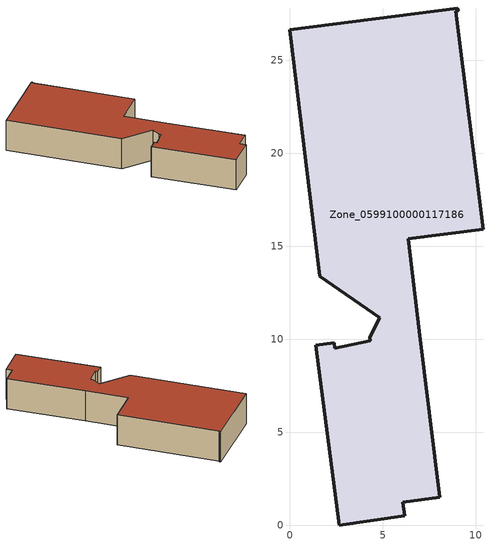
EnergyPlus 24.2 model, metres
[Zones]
Zone_0599100000117186
 floor ground (C_G): 1.38,9.68 2.39,9.81 2.43,9.5 4.32,9.9 4.3,10.09 4.84,11.14 1.6,13.39 0,26.63 9.03,27.81 9.05,27.66 8.93,27.64 10.4,15.92 6.36,15.39 6.96,10.42 8.07,1.49 6.08,1.22 6.19,0.49 2.65,0 z0
 wall outside (C_F): 6.36,15.39 10.4,15.92 8.93,27.64 9.05,27.66 9.03,27.81 0,26.63 1.6,13.39 4.84,11.14 4.3,10.09 4.32,9.9 2.43,9.5 2.39,9.81 1.38,9.68 2.65,0 6.19,0.49 6.08,1.22 8.07,1.49 6.96,10.42 6.36,15.39 z0:3.75
 roof outside (C_R): 2.39,9.81 1.38,9.68 2.65,0 6.19,0.49 6.08,1.22 8.07,1.49 6.96,10.42 6.36,15.39 10.4,15.92 8.93,27.64 9.05,27.66 9.03,27.81 0,26.63 1.6,13.39 4.84,11.14 4.3,10.09 4.32,9.9 2.43,9.5 z3.75
[BUILDING]
Pand.0599100000117186: North Axis=0; Terrain=City; Loads Convergence Tolerance Value=0.04; Temperature Convergence Tolerance Value=0.4; Solar Distribution=FullExterior; Maximum Number of Warmup Days=25; Minimum Number of Warmup Days=1
[Site:Location]
Rotterdam.The.Hague.AP_ZH_NLD Design_Conditions: Latitude=51.96; Longitude=4.45; Time Zone=1; Elevation=-4.5
[SITE:GROUNDTEMPERATURE:BUILDINGSURFACE]
18, 18, 18, 18, 18, 18, 18, 18, 18, 18, 18, 18
[MATERIAL] Thermal Absorptance=0.9; Solar Absorptance=0.7; Visible Absorptance=0.7
Name | Roughness | Thickness | Conductivity | Density | Specific Heat
G.D.1965 | MediumSmooth | 0.15 | 1 | 540 | 1210
F.D.1965 | Rough | 0.3 | 0.857143 | 1920 | 840
R.D.1965 | MediumRough | 0.2 | 0.08 | 1500 | 1000
[CONSTRUCTION]
C_G: G.D.1965
C_F: F.D.1965
C_R: R.D.1965
[ZONE]
Zone_0599100000117186: Type=1; Multiplier=1; Ceiling Height=Autocalculate; Volume=Autocalculate; Floor Area=autocalculate; Part of Total Floor Area=Yes
[ZONEINFILTRATION:DESIGNFLOWRATE]
Infil_Zone_0599100000117186: Zone or ZoneList or Space or SpaceList=Zone_0599100000117186; Schedule=AlwaysOn; Design Flow Rate Calculation Method=Flow/Area; Flow Rate per Floor Area=0.0042; Constant Term Coefficient=1; Temperature Term Coefficient=0; Velocity Term Coefficient=0; Velocity Squared Term Coefficient=0
[HVACTEMPLATE:ZONE:IDEALLOADSAIRSYSTEM]
Zone_0599100000117186: Maximum Heating Supply Air Temperature=50; Minimum Cooling Supply Air Temperature=13; Maximum Heating Supply Air Humidity Ratio=0.0156; Minimum Cooling Supply Air Humidity Ratio=0.0077; Heating Limit=NoLimit; Cooling Limit=NoLimit; Dehumidification Control Type=ConstantSensibleHeatRatio; Cooling Sensible Heat Ratio=0.7; Dehumidification Setpoint=60; Humidification Control Type=None; Humidification Setpoint=30; Outdoor Air Method=None; Outdoor Air Flow Rate per Person=0.00944; Outdoor Air Flow Rate per Zone Floor Area=0; Outdoor Air Flow Rate per Zone=0; Demand Controlled Ventilation Type=None; Outdoor Air Economizer Type=NoEconomizer; Heat Recovery Type=None; Sensible Heat Recovery Effectiveness=0.7; Latent Heat Recovery Effectiveness=0.65
[ZONECONTROL:THERMOSTAT]
ThermostatControl_Zone_0599100000117186: Zone or ZoneList=Zone_0599100000117186; Control Type Schedule=DualSetpointControlType; Control 1=Thermostat_Zone_0599100000117186; Temperature Difference Between Cutout And Setpoint=0
[THERMOSTATSETPOINT:DUALSETPOINT]
Thermostat_Zone_0599100000117186: Heating Setpoint Temperature Schedule=HeatingSetpoint_Zone_0599100000117186; Cooling Setpoint Temperature Schedule=CoolingSetpoint_Zone_0599100000117186
[SCHEDULE:COMPACT]
HeatingSetpoint_Zone_0599100000117186: Through: 12/31, For: AllDays, Until: 24:00, 21
CoolingSetpoint_Zone_0599100000117186: Through: 12/31, For: AllDays, Until: 24:00, 24
DualSetpointControlType: Through: 12/31, For: AllDays, Until: 24:00, 4
AlwaysOn: Through: 12/31, For: AllDays, Until: 24:00, 1
